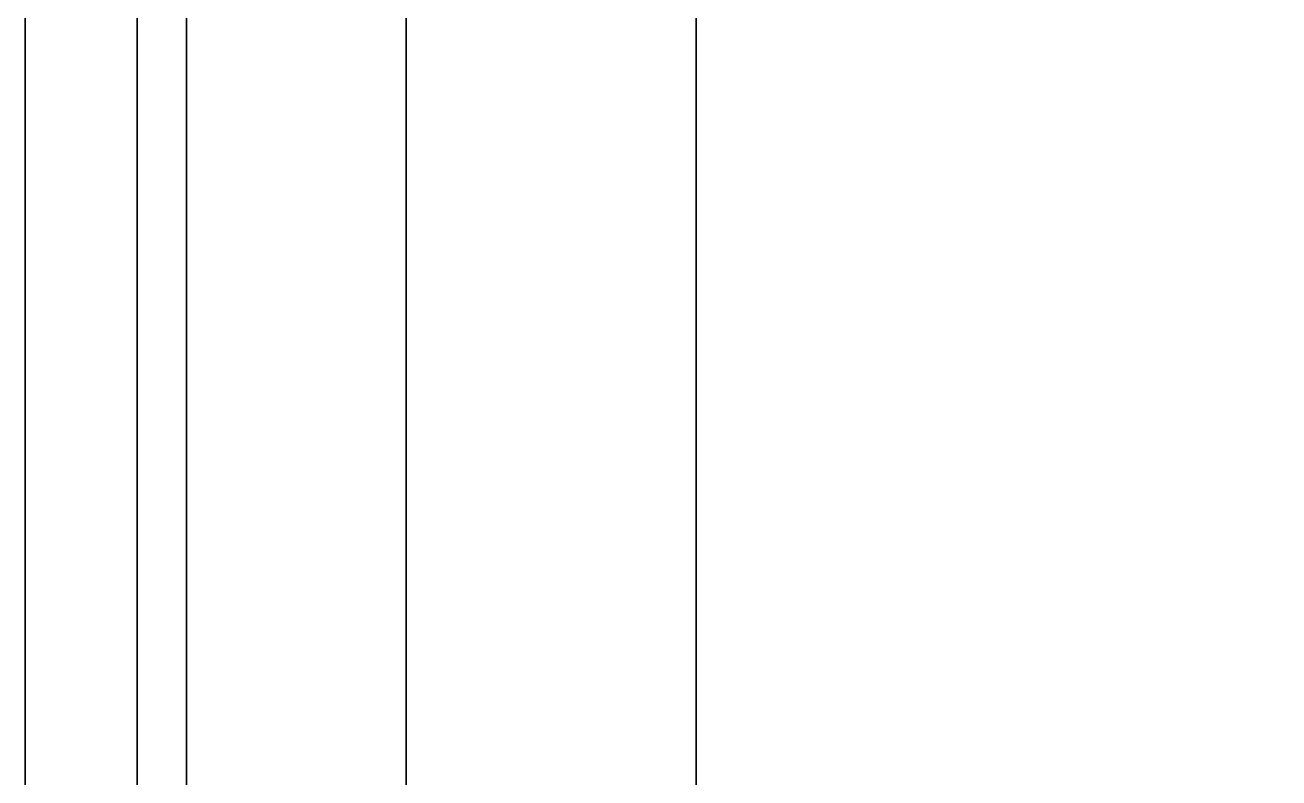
# Model space of a CAD drawing. Header units: metres. Extents: x 0 to 2800, y 0 to 2000.
# Drawn here: x 0 to 146.3, y 175.7 to 263.6 of the extents above; entities that cross this region are included whole.
import ezdxf

# ---------------------------------------------------------------- set-up
doc = ezdxf.new("R2010")
doc.units = ezdxf.units.M

msp = doc.modelspace()

# ---------------------------------------------------------------- linework, layer by layer
for points in [[(0, 0), (2800, 0), (2800, 2000), (0, 2000), (0, 0)], [(0, 610.91), (0, 581.82), (0, 552.73), (0, 523.64), (0, 494.55), (0, 465.45), (0, 436.36), (0, 407.27), (0, 378.18), (0, 349.09), (0, 320), (0, 290.91), (0, 261.82), (0, 232.73), (0, 203.64), (0, 174.55), (0, 145.45), (0, 116.36), (0, 87.27), (0, 58.18), (0, 29.09), (0, 0)], [(0, 610.91), (0, 581.82), (0, 552.73), (0, 523.64), (0, 494.55), (0, 465.45), (0, 436.36), (0, 407.27), (0, 378.18), (0, 349.09), (0, 320), (0, 290.91), (0, 261.82), (0, 232.73), (0, 203.64), (0, 174.55), (0, 145.45), (0, 116.36), (0, 87.27), (0, 58.18), (0, 29.09), (0, 0)], [(78.32, 52.36), (78.32, 76.17), (78.32, 99.98), (78.32, 123.8), (78.32, 147.61), (78.32, 171.42), (78.32, 195.23), (78.32, 219.04), (78.32, 242.85), (78.32, 266.66), (78.32, 290.47), (78.32, 314.28), (78.32, 338.09), (78.32, 361.9), (78.32, 385.71), (78.32, 409.52), (78.32, 433.33), (78.32, 457.14), (78.32, 480.96), (78.32, 504.77), (78.32, 528.58), (78.32, 552.39), (78.32, 576.2), (78.32, 600.01)], [(78.32, 52.36), (78.32, 76.17), (78.32, 99.98), (78.32, 123.8), (78.32, 147.61), (78.32, 171.42), (78.32, 195.23), (78.32, 219.04), (78.32, 242.85), (78.32, 266.66), (78.32, 290.47), (78.32, 314.28), (78.32, 338.09), (78.32, 361.9), (78.32, 385.71), (78.32, 409.52), (78.32, 433.33), (78.32, 457.14), (78.32, 480.96), (78.32, 504.77), (78.32, 528.58), (78.32, 552.39), (78.32, 576.2), (78.32, 600.01)], [(78.32, 373.41), (78.32, 349.6), (78.32, 325.79), (78.32, 301.98), (78.32, 278.17), (78.32, 254.36), (78.32, 230.55), (78.32, 206.74), (78.32, 182.93), (78.32, 159.12), (78.32, 135.3), (78.32, 111.49), (78.32, 87.68), (78.32, 63.87), (90.62, 52.36), (114.43, 52.36), (138.25, 52.36), (162.06, 52.36), (185.87, 52.36), (209.68, 52.36)], [(78.32, 373.41), (78.32, 349.6), (78.32, 325.79), (78.32, 301.98), (78.32, 278.17), (78.32, 254.36), (78.32, 230.55), (78.32, 206.74), (78.32, 182.93), (78.32, 159.12), (78.32, 135.3), (78.32, 111.49), (78.32, 87.68), (78.32, 63.87), (90.62, 52.36), (114.43, 52.36), (138.25, 52.36), (162.06, 52.36), (185.87, 52.36), (209.68, 52.36)], [(78.32, 52.36), (78.32, 73.52), (78.32, 94.68), (78.32, 115.83), (78.32, 136.99), (78.32, 158.15), (78.32, 179.31), (78.32, 200.46), (78.32, 221.62), (78.32, 242.78), (78.32, 263.93), (78.32, 285.09), (78.32, 306.25), (78.32, 327.4), (78.32, 348.56), (78.32, 369.72)], [(78.32, 369.72), (78.32, 348.56), (78.32, 327.4), (78.32, 306.25), (78.32, 285.09), (78.32, 263.93), (78.32, 242.78), (78.32, 221.62), (78.32, 200.46), (78.32, 179.31), (78.32, 158.15), (78.32, 136.99), (78.32, 115.83), (78.32, 94.68), (78.32, 73.52), (78.32, 52.36)], [(78.32, 52.36), (78.32, 73.52), (78.32, 94.68), (78.32, 115.83), (78.32, 136.99), (78.32, 158.15), (78.32, 179.31), (78.32, 200.46), (78.32, 221.62), (78.32, 242.78), (78.32, 263.93), (78.32, 285.09), (78.32, 306.25), (78.32, 327.4), (78.32, 348.56), (78.32, 369.72)], [(78.32, 369.72), (78.32, 348.56), (78.32, 327.4), (78.32, 306.25), (78.32, 285.09), (78.32, 263.93), (78.32, 242.78), (78.32, 221.62), (78.32, 200.46), (78.32, 179.31), (78.32, 158.15), (78.32, 136.99), (78.32, 115.83), (78.32, 94.68), (78.32, 73.52), (78.32, 52.36)], [(0, 162.91), (0, 192), (0, 221.09), (0, 250.18), (0, 279.27), (0, 308.36), (0, 337.45), (0, 366.55)], [(0, 162.91), (0, 192), (0, 221.09), (0, 250.18), (0, 279.27), (0, 308.36), (0, 337.45), (0, 366.55)], [(0, 162.91), (0, 192), (0, 221.09), (0, 250.18), (0, 279.27), (0, 308.36), (0, 337.45), (0, 366.55)], [(0, 162.91), (0, 192), (0, 221.09), (0, 250.18), (0, 279.27), (0, 308.36), (0, 337.45), (0, 366.55)], [(0, 365.76), (0, 349.13), (0, 332.51), (0, 315.88), (0, 299.26), (0, 282.63), (0, 266.01), (0, 249.38), (0, 232.76), (0, 216.13), (0, 199.51), (0, 182.88), (0, 166.25), (0, 149.63), (0, 133), (0, 116.38), (0, 99.75), (0, 83.13), (0, 66.5), (0, 49.88), (0, 33.25), (0, 16.63), (0, 0)], [(0, 365.76), (0, 349.13), (0, 332.51), (0, 315.88), (0, 299.26), (0, 282.63), (0, 266.01), (0, 249.38), (0, 232.76), (0, 216.13), (0, 199.51), (0, 182.88), (0, 166.25), (0, 149.63), (0, 133), (0, 116.38), (0, 99.75), (0, 83.13), (0, 66.5), (0, 49.88), (0, 33.25), (0, 16.63), (0, 0)], [(13.09, 359.5), (13.09, 344.39), (13.09, 329.28), (13.09, 314.16), (13.09, 299.05), (13.09, 283.93), (13.09, 268.82), (13.09, 253.7), (13.09, 238.59), (13.09, 223.48), (13.09, 208.36), (13.09, 193.25), (13.09, 178.13), (13.09, 163.02)], [(13.09, 359.5), (13.09, 344.39), (13.09, 329.28), (13.09, 314.16), (13.09, 299.05), (13.09, 283.93), (13.09, 268.82), (13.09, 253.7), (13.09, 238.59), (13.09, 223.48), (13.09, 208.36), (13.09, 193.25), (13.09, 178.13), (13.09, 163.02)], [(13.09, 359.5), (13.09, 344.39), (13.09, 329.28), (13.09, 314.16), (13.09, 299.05), (13.09, 283.93), (13.09, 268.82), (13.09, 253.7), (13.09, 238.59), (13.09, 223.48), (13.09, 208.36), (13.09, 193.25), (13.09, 178.13), (13.09, 163.02)], [(13.09, 359.5), (13.09, 344.39), (13.09, 329.28), (13.09, 314.16), (13.09, 299.05), (13.09, 283.93), (13.09, 268.82), (13.09, 253.7), (13.09, 238.59), (13.09, 223.48), (13.09, 208.36), (13.09, 193.25), (13.09, 178.13), (13.09, 163.02)], [(13.09, 353.45), (13.09, 343.62), (13.09, 333.8), (13.09, 323.97), (13.09, 314.15), (13.09, 304.32), (13.09, 294.5), (13.09, 284.67), (13.09, 274.85), (13.09, 265.02), (13.09, 255.2), (13.09, 245.37), (13.09, 235.55), (13.09, 225.72), (13.09, 215.9), (13.09, 206.08), (13.09, 196.25), (13.09, 186.43), (13.09, 176.6), (13.09, 166.78)], [(13.09, 166.78), (13.09, 176.6), (13.09, 186.43), (13.09, 196.25), (13.09, 206.08), (13.09, 215.9), (13.09, 225.72), (13.09, 235.55), (13.09, 245.37), (13.09, 255.2), (13.09, 265.02), (13.09, 274.85), (13.09, 284.67), (13.09, 294.5), (13.09, 304.32), (13.09, 314.15), (13.09, 323.97), (13.09, 333.8), (13.09, 343.62), (13.09, 353.45)], [(13.09, 353.45), (13.09, 343.62), (13.09, 333.8), (13.09, 323.97), (13.09, 314.15), (13.09, 304.32), (13.09, 294.5), (13.09, 284.67), (13.09, 274.85), (13.09, 265.02), (13.09, 255.2), (13.09, 245.37), (13.09, 235.55), (13.09, 225.72), (13.09, 215.9), (13.09, 206.08), (13.09, 196.25), (13.09, 186.43), (13.09, 176.6), (13.09, 166.78)], [(13.09, 166.78), (13.09, 176.6), (13.09, 186.43), (13.09, 196.25), (13.09, 206.08), (13.09, 215.9), (13.09, 225.72), (13.09, 235.55), (13.09, 245.37), (13.09, 255.2), (13.09, 265.02), (13.09, 274.85), (13.09, 284.67), (13.09, 294.5), (13.09, 304.32), (13.09, 314.15), (13.09, 323.97), (13.09, 333.8), (13.09, 343.62), (13.09, 353.45)], [(0, 169.2), (0, 185.83), (0, 202.45), (0, 219.08), (0, 235.7), (0, 252.33), (0, 268.95), (0, 285.58), (0, 302.2), (0, 318.83), (0, 335.45), (0, 352.08)], [(0, 169.2), (0, 185.83), (0, 202.45), (0, 219.08), (0, 235.7), (0, 252.33), (0, 268.95), (0, 285.58), (0, 302.2), (0, 318.83), (0, 335.45), (0, 352.08)], [(0, 169.2), (0, 185.83), (0, 202.45), (0, 219.08), (0, 235.7), (0, 252.33), (0, 268.95), (0, 285.58), (0, 302.2), (0, 318.83), (0, 335.45), (0, 352.08)], [(0, 169.2), (0, 185.83), (0, 202.45), (0, 219.08), (0, 235.7), (0, 252.33), (0, 268.95), (0, 285.58), (0, 302.2), (0, 318.83), (0, 335.45), (0, 352.08)], [(0, 161.28), (0, 176.64), (0, 192), (0, 207.36), (0, 222.72), (0, 238.08), (0, 253.44), (0, 268.8), (0, 284.16), (0, 299.52), (0, 314.88), (0, 330.24), (0, 345.6)], [(0, 161.28), (0, 176.64), (0, 192), (0, 207.36), (0, 222.72), (0, 238.08), (0, 253.44), (0, 268.8), (0, 284.16), (0, 299.52), (0, 314.88), (0, 330.24), (0, 345.6)], [(161.28, 345.6), (145.92, 345.6), (130.56, 345.6), (115.2, 345.6), (99.84, 345.6), (84.48, 345.6), (69.12, 345.6), (53.76, 345.6), (38.4, 345.6), (23.04, 345.6), (7.68, 345.6), (0, 337.92), (0, 322.56), (0, 307.2), (0, 291.84), (0, 276.48), (0, 261.12), (0, 245.76), (0, 230.4), (0, 215.04), (0, 199.68), (0, 184.32), (0, 168.96)], [(0, 161.28), (0, 176.64), (0, 192), (0, 207.36), (0, 222.72), (0, 238.08), (0, 253.44), (0, 268.8), (0, 284.16), (0, 299.52), (0, 314.88), (0, 330.24), (0, 345.6)], [(0, 161.28), (0, 176.64), (0, 192), (0, 207.36), (0, 222.72), (0, 238.08), (0, 253.44), (0, 268.8), (0, 284.16), (0, 299.52), (0, 314.88), (0, 330.24), (0, 345.6)], [(161.28, 345.6), (145.92, 345.6), (130.56, 345.6), (115.2, 345.6), (99.84, 345.6), (84.48, 345.6), (69.12, 345.6), (53.76, 345.6), (38.4, 345.6), (23.04, 345.6), (7.68, 345.6), (0, 337.92), (0, 322.56), (0, 307.2), (0, 291.84), (0, 276.48), (0, 261.12), (0, 245.76), (0, 230.4), (0, 215.04), (0, 199.68), (0, 184.32), (0, 168.96)], [(0, 158.36), (0, 185.11), (0, 211.85), (0, 238.6), (0, 265.35), (0, 292.1), (0, 318.85), (0, 345.6)], [(0, 158.36), (0, 185.11), (0, 211.85), (0, 238.6), (0, 265.35), (0, 292.1), (0, 318.85), (0, 345.6)], [(296.38, 345.6), (269.63, 345.6), (242.88, 345.6), (216.13, 345.6), (189.38, 345.6), (162.63, 345.6), (135.88, 345.6), (109.13, 345.6), (82.39, 345.6), (55.64, 345.6), (28.89, 345.6), (2.14, 345.6), (0, 320.99), (0, 294.24), (0, 267.49), (0, 240.74), (0, 213.99), (0, 187.24), (0, 160.49)], [(0, 161.28), (0, 176.64), (0, 192), (0, 207.36), (0, 222.72), (0, 238.08), (0, 253.44), (0, 268.8), (0, 284.16), (0, 299.52), (0, 314.88), (0, 330.24), (0, 345.6)], [(0, 161.28), (0, 176.64), (0, 192), (0, 207.36), (0, 222.72), (0, 238.08), (0, 253.44), (0, 268.8), (0, 284.16), (0, 299.52), (0, 314.88), (0, 330.24), (0, 345.6)], [(161.28, 345.6), (145.92, 345.6), (130.56, 345.6), (115.2, 345.6), (99.84, 345.6), (84.48, 345.6), (69.12, 345.6), (53.76, 345.6), (38.4, 345.6), (23.04, 345.6), (7.68, 345.6), (0, 337.92), (0, 322.56), (0, 307.2), (0, 291.84), (0, 276.48), (0, 261.12), (0, 245.76), (0, 230.4), (0, 215.04), (0, 199.68), (0, 184.32), (0, 168.96)], [(0, 161.28), (0, 176.64), (0, 192), (0, 207.36), (0, 222.72), (0, 238.08), (0, 253.44), (0, 268.8), (0, 284.16), (0, 299.52), (0, 314.88), (0, 330.24), (0, 345.6)], [(0, 161.28), (0, 176.64), (0, 192), (0, 207.36), (0, 222.72), (0, 238.08), (0, 253.44), (0, 268.8), (0, 284.16), (0, 299.52), (0, 314.88), (0, 330.24), (0, 345.6)], [(161.28, 345.6), (145.92, 345.6), (130.56, 345.6), (115.2, 345.6), (99.84, 345.6), (84.48, 345.6), (69.12, 345.6), (53.76, 345.6), (38.4, 345.6), (23.04, 345.6), (7.68, 345.6), (0, 337.92), (0, 322.56), (0, 307.2), (0, 291.84), (0, 276.48), (0, 261.12), (0, 245.76), (0, 230.4), (0, 215.04), (0, 199.68), (0, 184.32), (0, 168.96)], [(0, 161.28), (0, 176.64), (0, 192), (0, 207.36), (0, 222.72), (0, 238.08), (0, 253.44), (0, 268.8), (0, 284.16), (0, 299.52), (0, 314.88), (0, 330.24), (0, 345.6)], [(0, 161.28), (0, 176.64), (0, 192), (0, 207.36), (0, 222.72), (0, 238.08), (0, 253.44), (0, 268.8), (0, 284.16), (0, 299.52), (0, 314.88), (0, 330.24), (0, 345.6)], [(161.28, 345.6), (145.92, 345.6), (130.56, 345.6), (115.2, 345.6), (99.84, 345.6), (84.48, 345.6), (69.12, 345.6), (53.76, 345.6), (38.4, 345.6), (23.04, 345.6), (7.68, 345.6), (0, 337.92), (0, 322.56), (0, 307.2), (0, 291.84), (0, 276.48), (0, 261.12), (0, 245.76), (0, 230.4), (0, 215.04), (0, 199.68), (0, 184.32), (0, 168.96)], [(0, 161.28), (0, 176.64), (0, 192), (0, 207.36), (0, 222.72), (0, 238.08), (0, 253.44), (0, 268.8), (0, 284.16), (0, 299.52), (0, 314.88), (0, 330.24), (0, 345.6)], [(0, 161.28), (0, 176.64), (0, 192), (0, 207.36), (0, 222.72), (0, 238.08), (0, 253.44), (0, 268.8), (0, 284.16), (0, 299.52), (0, 314.88), (0, 330.24), (0, 345.6)], [(161.28, 345.6), (145.92, 345.6), (130.56, 345.6), (115.2, 345.6), (99.84, 345.6), (84.48, 345.6), (69.12, 345.6), (53.76, 345.6), (38.4, 345.6), (23.04, 345.6), (7.68, 345.6), (0, 337.92), (0, 322.56), (0, 307.2), (0, 291.84), (0, 276.48), (0, 261.12), (0, 245.76), (0, 230.4), (0, 215.04), (0, 199.68), (0, 184.32), (0, 168.96)], [(18.85, 162.33), (18.85, 176.29), (18.85, 190.25), (18.85, 204.22), (18.85, 218.18), (18.85, 232.15), (18.85, 246.11), (18.85, 260.07), (18.85, 274.04), (18.85, 288), (18.85, 301.96), (18.85, 315.93), (18.85, 329.89), (32.81, 329.89), (46.78, 329.89), (60.74, 329.89), (74.71, 329.89), (88.67, 329.89), (102.63, 329.89), (116.6, 329.89), (130.56, 329.89), (144.52, 329.89), (158.49, 329.89)], [(18.85, 162.33), (18.85, 176.29), (18.85, 190.25), (18.85, 204.22), (18.85, 218.18), (18.85, 232.15), (18.85, 246.11), (18.85, 260.07), (18.85, 274.04), (18.85, 288), (18.85, 301.96), (18.85, 315.93), (18.85, 329.89), (32.81, 329.89), (46.78, 329.89), (60.74, 329.89), (74.71, 329.89), (88.67, 329.89), (102.63, 329.89), (116.6, 329.89), (130.56, 329.89), (144.52, 329.89), (158.49, 329.89)], [(18.85, 329.89), (18.85, 315.93), (18.85, 301.96), (18.85, 288), (18.85, 274.04), (18.85, 260.07), (18.85, 246.11), (18.85, 232.15), (18.85, 218.18), (18.85, 204.22), (18.85, 190.25), (18.85, 176.29), (18.85, 162.33)], [(18.85, 329.89), (18.85, 315.93), (18.85, 301.96), (18.85, 288), (18.85, 274.04), (18.85, 260.07), (18.85, 246.11), (18.85, 232.15), (18.85, 218.18), (18.85, 204.22), (18.85, 190.25), (18.85, 176.29), (18.85, 162.33)], [(18.85, 162.33), (18.85, 176.29), (18.85, 190.25), (18.85, 204.22), (18.85, 218.18), (18.85, 232.15), (18.85, 246.11), (18.85, 260.07), (18.85, 274.04), (18.85, 288), (18.85, 301.96), (18.85, 315.93), (18.85, 329.89), (32.81, 329.89), (46.78, 329.89), (60.74, 329.89), (74.71, 329.89), (88.67, 329.89), (102.63, 329.89), (116.6, 329.89), (130.56, 329.89), (144.52, 329.89), (158.49, 329.89)], [(18.85, 162.33), (18.85, 176.29), (18.85, 190.25), (18.85, 204.22), (18.85, 218.18), (18.85, 232.15), (18.85, 246.11), (18.85, 260.07), (18.85, 274.04), (18.85, 288), (18.85, 301.96), (18.85, 315.93), (18.85, 329.89), (32.81, 329.89), (46.78, 329.89), (60.74, 329.89), (74.71, 329.89), (88.67, 329.89), (102.63, 329.89), (116.6, 329.89), (130.56, 329.89), (144.52, 329.89), (158.49, 329.89)], [(18.85, 162.33), (18.85, 176.29), (18.85, 190.25), (18.85, 204.22), (18.85, 218.18), (18.85, 232.15), (18.85, 246.11), (18.85, 260.07), (18.85, 274.04), (18.85, 288), (18.85, 301.96), (18.85, 315.93), (18.85, 329.89), (32.81, 329.89), (46.78, 329.89), (60.74, 329.89), (74.71, 329.89), (88.67, 329.89), (102.63, 329.89), (116.6, 329.89), (130.56, 329.89), (144.52, 329.89), (158.49, 329.89)], [(18.85, 162.33), (18.85, 176.29), (18.85, 190.25), (18.85, 204.22), (18.85, 218.18), (18.85, 232.15), (18.85, 246.11), (18.85, 260.07), (18.85, 274.04), (18.85, 288), (18.85, 301.96), (18.85, 315.93), (18.85, 329.89), (32.81, 329.89), (46.78, 329.89), (60.74, 329.89), (74.71, 329.89), (88.67, 329.89), (102.63, 329.89), (116.6, 329.89), (130.56, 329.89), (144.52, 329.89), (158.49, 329.89)], [(18.85, 162.33), (18.85, 176.29), (18.85, 190.25), (18.85, 204.22), (18.85, 218.18), (18.85, 232.15), (18.85, 246.11), (18.85, 260.07), (18.85, 274.04), (18.85, 288), (18.85, 301.96), (18.85, 315.93), (18.85, 329.89), (32.81, 329.89), (46.78, 329.89), (60.74, 329.89), (74.71, 329.89), (88.67, 329.89), (102.63, 329.89), (116.6, 329.89), (130.56, 329.89), (144.52, 329.89), (158.49, 329.89)], [(18.85, 162.33), (18.85, 176.29), (18.85, 190.25), (18.85, 204.22), (18.85, 218.18), (18.85, 232.15), (18.85, 246.11), (18.85, 260.07), (18.85, 274.04), (18.85, 288), (18.85, 301.96), (18.85, 315.93), (18.85, 329.89), (32.81, 329.89), (46.78, 329.89), (60.74, 329.89), (74.71, 329.89), (88.67, 329.89), (102.63, 329.89), (116.6, 329.89), (130.56, 329.89), (144.52, 329.89), (158.49, 329.89)], [(18.85, 162.33), (18.85, 176.29), (18.85, 190.25), (18.85, 204.22), (18.85, 218.18), (18.85, 232.15), (18.85, 246.11), (18.85, 260.07), (18.85, 274.04), (18.85, 288), (18.85, 301.96), (18.85, 315.93), (18.85, 329.89), (32.81, 329.89), (46.78, 329.89), (60.74, 329.89), (74.71, 329.89), (88.67, 329.89), (102.63, 329.89), (116.6, 329.89), (130.56, 329.89), (144.52, 329.89), (158.49, 329.89)], [(18.85, 162.33), (18.85, 176.29), (18.85, 190.25), (18.85, 204.22), (18.85, 218.18), (18.85, 232.15), (18.85, 246.11), (18.85, 260.07), (18.85, 274.04), (18.85, 288), (18.85, 301.96), (18.85, 315.93), (18.85, 329.89), (32.81, 329.89), (46.78, 329.89), (60.74, 329.89), (74.71, 329.89), (88.67, 329.89), (102.63, 329.89), (116.6, 329.89), (130.56, 329.89), (144.52, 329.89), (158.49, 329.89)], [(301.75, 329.89), (277.44, 329.89), (253.12, 329.89), (228.8, 329.89), (204.48, 329.89), (180.17, 329.89), (155.85, 329.89), (131.53, 329.89), (107.21, 329.89), (82.9, 329.89), (58.58, 329.89), (44.48, 319.68), (44.48, 295.36), (44.48, 271.04), (44.48, 246.72), (44.48, 222.41), (44.48, 198.09), (44.48, 173.77)], [(44.48, 159.67), (44.48, 183.99), (44.48, 208.3), (44.48, 232.62), (44.48, 256.94), (44.48, 281.26), (44.48, 305.57), (44.48, 329.89)], [(18.85, 266.42), (18.85, 260.07), (18.85, 253.73), (18.85, 247.38), (18.85, 241.03), (18.85, 234.68), (18.85, 228.34), (18.85, 221.99), (18.85, 215.64), (18.85, 209.3), (18.85, 202.95), (18.85, 196.6), (18.85, 190.25), (18.85, 183.91), (18.85, 177.56), (18.85, 171.21)], [(18.85, 171.21), (18.85, 177.56), (18.85, 183.91), (18.85, 190.25), (18.85, 196.6), (18.85, 202.95), (18.85, 209.3), (18.85, 215.64), (18.85, 221.99), (18.85, 228.34), (18.85, 234.68), (18.85, 241.03), (18.85, 247.38), (18.85, 253.73), (18.85, 260.07), (18.85, 266.42)], [(18.85, 266.42), (18.85, 260.07), (18.85, 253.73), (18.85, 247.38), (18.85, 241.03), (18.85, 234.68), (18.85, 228.34), (18.85, 221.99), (18.85, 215.64), (18.85, 209.3), (18.85, 202.95), (18.85, 196.6), (18.85, 190.25), (18.85, 183.91), (18.85, 177.56), (18.85, 171.21)], [(18.85, 171.21), (18.85, 177.56), (18.85, 183.91), (18.85, 190.25), (18.85, 196.6), (18.85, 202.95), (18.85, 209.3), (18.85, 215.64), (18.85, 221.99), (18.85, 228.34), (18.85, 234.68), (18.85, 241.03), (18.85, 247.38), (18.85, 253.73), (18.85, 260.07), (18.85, 266.42)], [(18.85, 266.42), (18.85, 260.07), (18.85, 253.73), (18.85, 247.38), (18.85, 241.03), (18.85, 234.68), (18.85, 228.34), (18.85, 221.99), (18.85, 215.64), (18.85, 209.3), (18.85, 202.95), (18.85, 196.6), (18.85, 190.25), (18.85, 183.91), (18.85, 177.56), (18.85, 171.21)], [(18.85, 171.21), (18.85, 177.56), (18.85, 183.91), (18.85, 190.25), (18.85, 196.6), (18.85, 202.95), (18.85, 209.3), (18.85, 215.64), (18.85, 221.99), (18.85, 228.34), (18.85, 234.68), (18.85, 241.03), (18.85, 247.38), (18.85, 253.73), (18.85, 260.07), (18.85, 266.42)], [(18.85, 266.42), (18.85, 260.07), (18.85, 253.73), (18.85, 247.38), (18.85, 241.03), (18.85, 234.68), (18.85, 228.34), (18.85, 221.99), (18.85, 215.64), (18.85, 209.3), (18.85, 202.95), (18.85, 196.6), (18.85, 190.25), (18.85, 183.91), (18.85, 177.56), (18.85, 171.21)], [(18.85, 171.21), (18.85, 177.56), (18.85, 183.91), (18.85, 190.25), (18.85, 196.6), (18.85, 202.95), (18.85, 209.3), (18.85, 215.64), (18.85, 221.99), (18.85, 228.34), (18.85, 234.68), (18.85, 241.03), (18.85, 247.38), (18.85, 253.73), (18.85, 260.07), (18.85, 266.42)], [(18.85, 266.42), (18.85, 260.07), (18.85, 253.73), (18.85, 247.38), (18.85, 241.03), (18.85, 234.68), (18.85, 228.34), (18.85, 221.99), (18.85, 215.64), (18.85, 209.3), (18.85, 202.95), (18.85, 196.6), (18.85, 190.25), (18.85, 183.91), (18.85, 177.56), (18.85, 171.21)], [(18.85, 171.21), (18.85, 177.56), (18.85, 183.91), (18.85, 190.25), (18.85, 196.6), (18.85, 202.95), (18.85, 209.3), (18.85, 215.64), (18.85, 221.99), (18.85, 228.34), (18.85, 234.68), (18.85, 241.03), (18.85, 247.38), (18.85, 253.73), (18.85, 260.07), (18.85, 266.42)], [(18.85, 266.42), (18.85, 260.07), (18.85, 253.73), (18.85, 247.38), (18.85, 241.03), (18.85, 234.68), (18.85, 228.34), (18.85, 221.99), (18.85, 215.64), (18.85, 209.3), (18.85, 202.95), (18.85, 196.6), (18.85, 190.25), (18.85, 183.91), (18.85, 177.56), (18.85, 171.21)], [(18.85, 171.21), (18.85, 177.56), (18.85, 183.91), (18.85, 190.25), (18.85, 196.6), (18.85, 202.95), (18.85, 209.3), (18.85, 215.64), (18.85, 221.99), (18.85, 228.34), (18.85, 234.68), (18.85, 241.03), (18.85, 247.38), (18.85, 253.73), (18.85, 260.07), (18.85, 266.42)], [(44.48, 266.42), (44.48, 260.07), (44.48, 253.73), (44.48, 247.38), (44.48, 241.03), (44.48, 234.68), (44.48, 228.34), (44.48, 221.99), (44.48, 215.64), (44.48, 209.3), (44.48, 202.95), (44.48, 196.6), (44.48, 190.25), (44.48, 183.91), (44.48, 177.56), (44.48, 171.21)], [(44.48, 171.21), (44.48, 177.56), (44.48, 183.91), (44.48, 190.25), (44.48, 196.6), (44.48, 202.95), (44.48, 209.3), (44.48, 215.64), (44.48, 221.99), (44.48, 228.34), (44.48, 234.68), (44.48, 241.03), (44.48, 247.38), (44.48, 253.73), (44.48, 260.07), (44.48, 266.42)]]:
    msp.add_lwpolyline(points)

doc.saveas('drawing.dxf')
